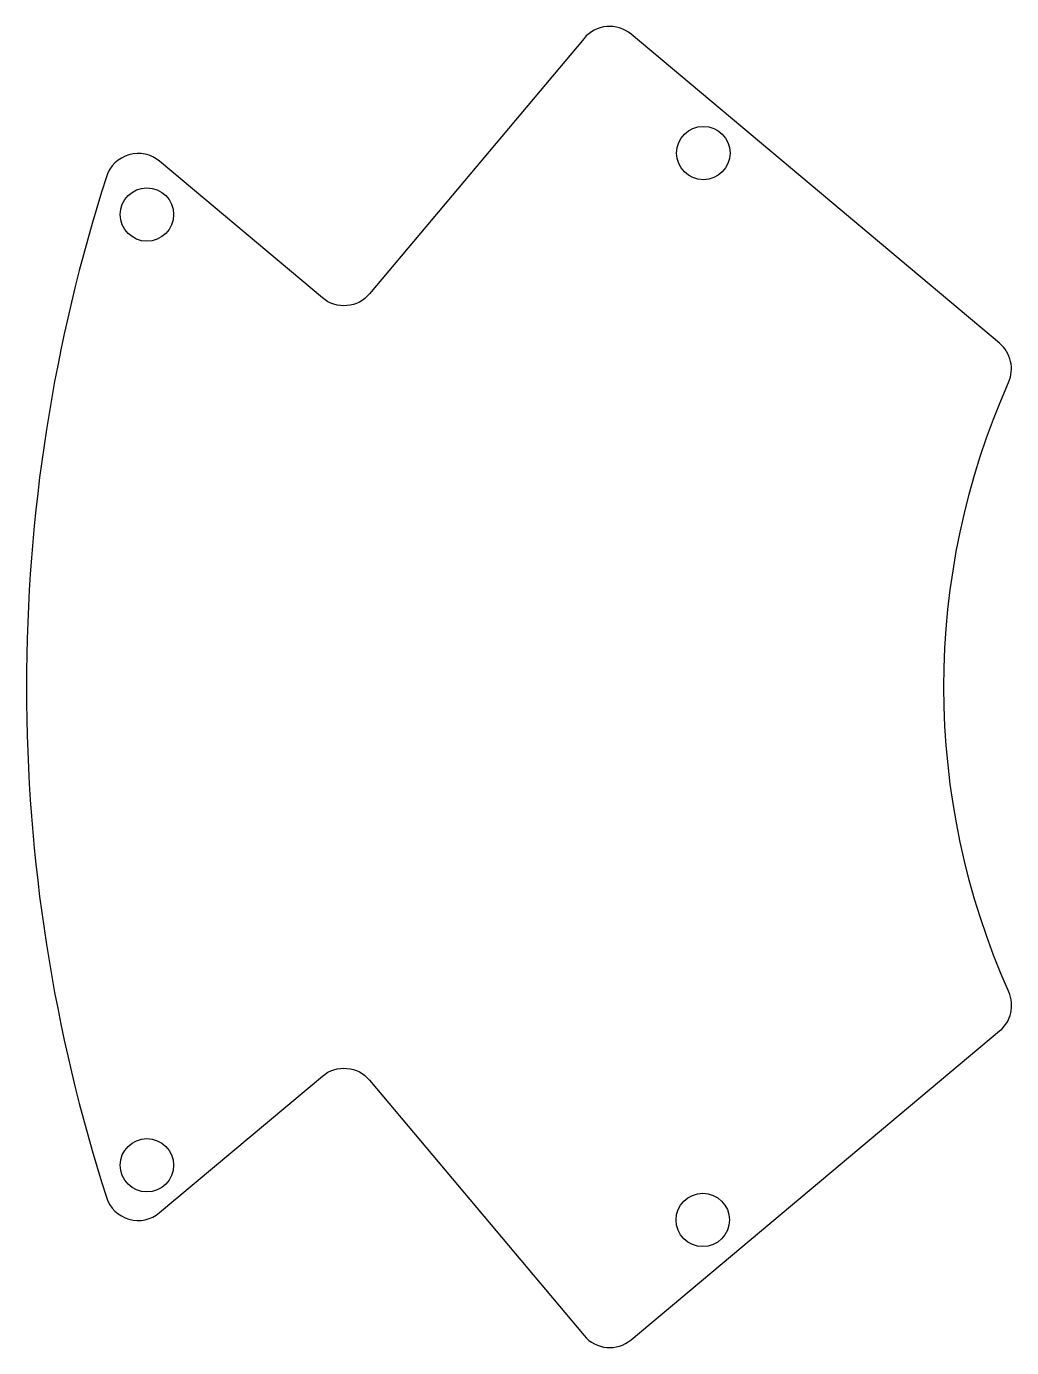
# Model space of a CAD drawing. Header units: millimetres. Extents: x -100 to -40.9, y -39.6 to 39.6.
import ezdxf

# ---------------------------------------------------------------- set-up
doc = ezdxf.new("R2010")
doc.units = ezdxf.units.MM
doc.layers.get('0').update_dxf_attribs({"linetype": 'CONTINUOUS'})

msp = doc.modelspace()

# ---------------------------------------------------------------- linework, layer by layer
msp.add_lwpolyline([(-92.014, 31.519, 0.532729), (-95.203, 30.599, 0.156756), (-95.203, -30.599, 0.532729), (-92.014, -31.519), (-82.249, -23.326, -0.414214), (-79.431, -23.572), (-66.575, -38.894, 0.414023), (-63.758, -39.142), (-41.663, -20.626, 0.334622), (-41.12, -18.28, -0.212152), (-41.128, 18.262, 0.334318), (-41.67, 20.606), (-63.758, 39.14, 0.414214), (-66.576, 38.893), (-79.431, 23.572, -0.414214), (-82.249, 23.326)], format="xyb", close=True)
for centre in [(-59.423, 32.017), (-92.777, 28.329), (-92.777, -28.677), (-59.457, -31.955)]:
    msp.add_circle(centre, 1.6)

doc.saveas('drawing.dxf')
